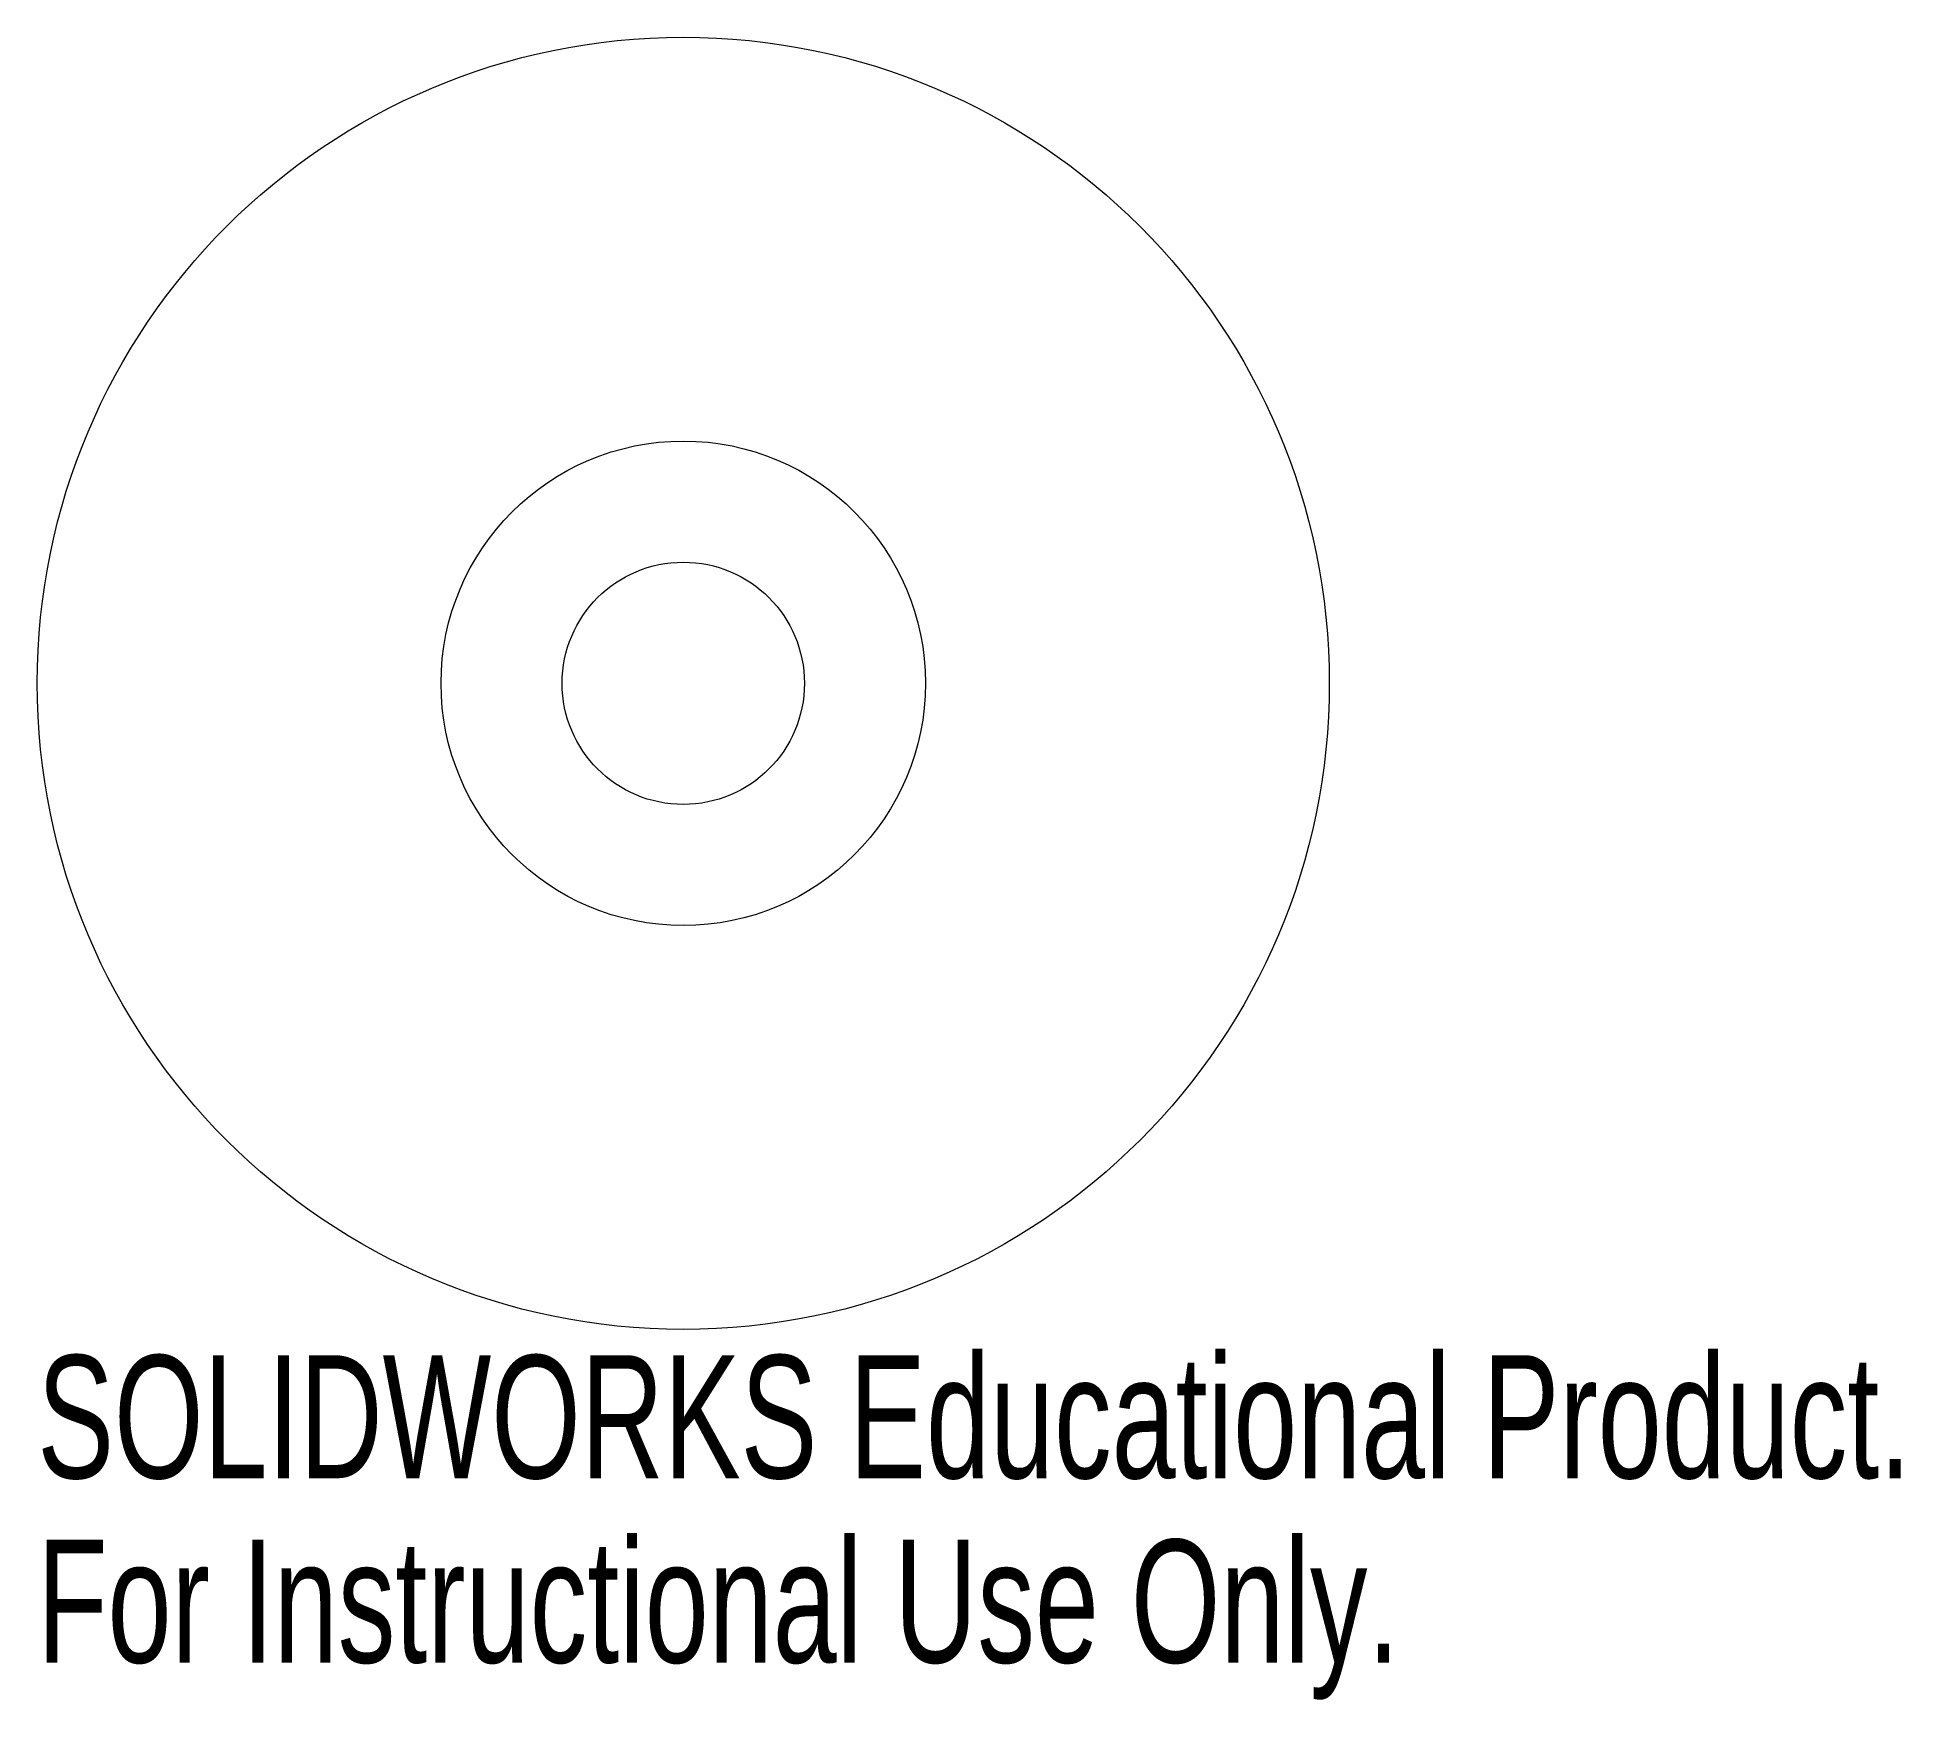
# Model space of a CAD drawing. Header units: inches. Extents: x -1 to 1.88, y -1.57 to 1.
import ezdxf

# ---------------------------------------------------------------- set-up
doc = ezdxf.new("R2010")
doc.units = ezdxf.units.IN
doc.header["$MEASUREMENT"] = 0
doc.styles.add('SLDTEXTSTYLE0', font='TXT', dxfattribs={"width": 0.7})

msp = doc.modelspace()

# ---------------------------------------------------------------- linework, layer by layer
at = {"color": 7, "linetype": 'Continuous', "lineweight": 15}
for radius in [1, 0.375, 0.1875]:
    msp.add_circle((0, 0), radius, dxfattribs=at)

# ---------------------------------------------------------------- texts
at = {"color": 7, "linetype": 'Continuous', "char_height": 0.1903, "attachment_point": 1, "style": 'SLDTEXTSTYLE0'}
for s, insert in [('SOLIDWORKS Educational Product.', (-1, -1.0401)), ('For Instructional Use Only.', (-1, -1.3256))]:
    msp.add_mtext(s, dxfattribs=dict(at, insert=insert))

doc.saveas('drawing.dxf')
